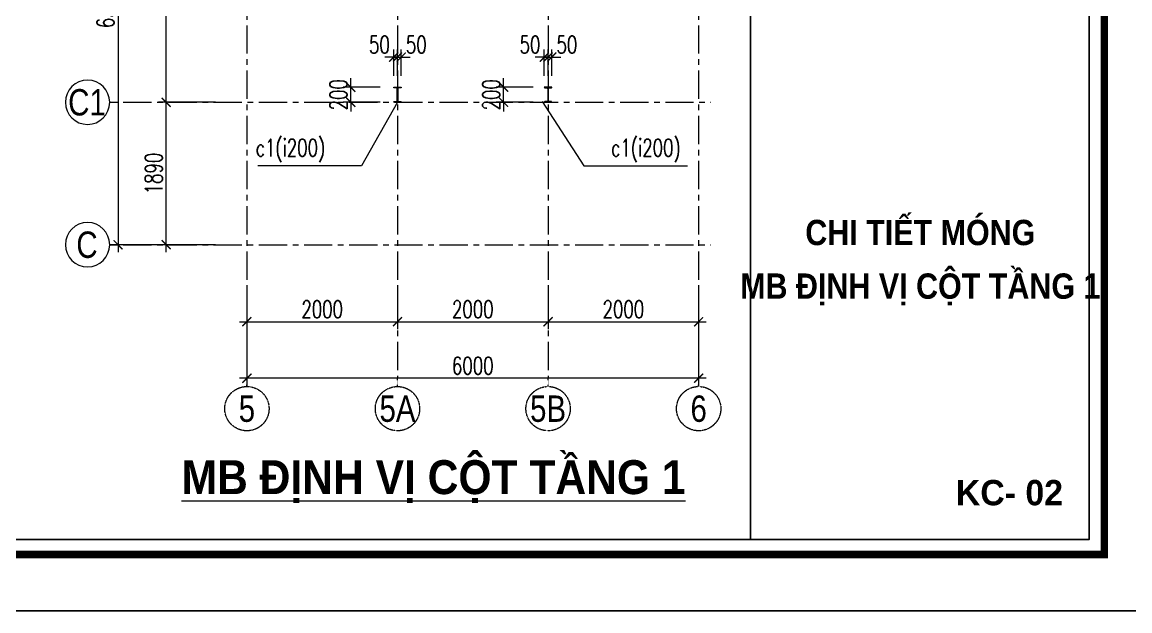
# Model space of a CAD drawing. Header units: millimetres. Extents: x 61738 to 439738, y 60858 to 151243.
# Drawn here: x 130625 to 145337, y 84100 to 91912 of the extents above; entities that cross this region are included whole.
import ezdxf
from ezdxf.enums import TextEntityAlignment as Align

# ---------------------------------------------------------------- set-up
doc = ezdxf.new("R2010")
doc.units = ezdxf.units.MM
doc.linetypes.add('CENTER', pattern=[2, 1.25, -0.25, 0.25, -0.25])
for name, color, linetype, lineweight in [('10-TEXT', 4, 'Continuous', 15), ('3-THAY', 7, 'Continuous', 18), ('6-TRUC', 8, 'CENTER', 9), ('8-DIM', 8, 'Continuous', 15), ('9-SO HIEU', 8, 'Continuous', 15), ('TEXT', 7, 'Continuous', 25)]:
    doc.layers.add(name, color=color, linetype=linetype, lineweight=lineweight)
doc.layers.add('Khungbo', color=32, linetype='Continuous')
doc.layers.add('KICHTHUOC', color=8, linetype='Continuous')
doc.styles.add('A3 - Text 2.3', font='Vnsimli.shx', dxfattribs={"width": 0.7, "height": 230})
doc.styles.add('A3 - Text 3.5', font='VnArialH.TTF', dxfattribs={"width": 0.8, "height": 350})
doc.styles.add('A3 - Text 4.5', font='VnArialH-Bold.TTF', dxfattribs={"width": 0.9, "height": 450})
doc.styles.add('A3-Text 2.3', font='vnsimli.shx', dxfattribs={"width": 0.7, "height": 230, "bigfont": 'vn.shx'})
doc.styles.add('FONT 2', font='UTM Neo Sans IntelBold.ttf')
doc.styles.add('T2', font='VnArialH.TTF', dxfattribs={"width": 0.8})
doc.dimstyles.new('A3-1-100', dxfattribs={"dimtxt": 200, "dimasz": 120, "dimexe": 100, "dimexo": 0, "dimgap": 50, "dimtad": 1, "dimdec": 0, "dimdsep": 49, "dimtxsty": 'A3-Text 2.3', "dimblk": 'ARCHTICK', "dimcen": 10, "dimdle": 100, "dimclrd": 8, "dimclre": 8, "dimclrt": 2, "dimadec": 0, "dimazin": 2, "dimtfac": 1, "dimtdec": 0, "dimtix": 1, "dimtmove": 1, "dimatfit": 3, "dimldrblk": 'DOT', "dimfxl": 1, "dimtolj": 1, "dimtzin": 0, "dimlwd": -1, "dimlwe": -1, "dimarcsym": 0})

# ---------------------------------------------------------------- blocks, each defined once
blk = doc.blocks.new('CDS12')
at = {"layer": 'Defpoints'}
blk.add_lwpolyline([(91835, 363353), (49835, 363353), (49835, 393053), (91835, 393053)], close=True, dxfattribs=at)
at = {"layer": 'Khungbo', "color": 1, "const_width": 100}
blk.add_lwpolyline([(91094, 364100), (50996, 364100), (50996, 392312), (91094, 392312)], close=True, dxfattribs=at)
at = {"layer": 'Khungbo', "color": 1}
for points in [[(90894, 364300), (51196, 364300), (51196, 392112), (90894, 392112)], [(90894, 392112), (90894, 364300), (86394, 364300), (86394, 392112)]]:
    blk.add_lwpolyline(points, close=True, dxfattribs=at)
blk = doc.blocks.new('Truc Y')
at = {"layer": '10-TEXT', "color": 2}
blk.add_line((0, 0), (-150, 0), dxfattribs=at)
blk.add_circle((400, 0), 400, dxfattribs=at)
at = {"layer": '10-TEXT', "color": 2, "style": 'T2', "width": 0.8}
blk.add_attdef('A', text='', height=500, dxfattribs=at).set_placement((400, 13), align=Align.MIDDLE_CENTER)
blk = doc.blocks.new('Truc X')
at = {"layer": '6-TRUC', "color": 2}
blk.add_line((0, 0), (0, 150), dxfattribs=at)
blk.add_circle((0, -400), 400, dxfattribs=at)
at = {"layer": '6-TRUC', "color": 2, "style": 'A3 - Text 3.5', "width": 0.8}
blk.add_attdef('1', text='', height=500, dxfattribs=at).set_placement((-13, -400), align=Align.MIDDLE_CENTER)
blk = doc.blocks.new('_ArchTick')
at = {"color": 0, "linetype": 'ByBlock', "const_width": 0.15}
blk.add_lwpolyline([(-0.5, -0.5), (0.5, 0.5)], dxfattribs=at)
blk = doc.blocks.new('*D631')
at = {"layer": '8-DIM', "color": 8, "linetype": 'ByBlock', "ltscale": 100, "transparency": 16777216}
blk.add_line((132537, 88859), (132537, 90949), dxfattribs=at)
at = {"layer": '8-DIM', "color": 8, "ltscale": 100, "transparency": 16777216}
for p, q in [((133195, 90849), (132437, 90849)), ((133195, 88959), (132437, 88959))]:
    blk.add_line(p, q, dxfattribs=at)
at = {"layer": 'Defpoints', "color": 0, "ltscale": 100, "transparency": 16777216}
for p in [(132537, 90849), (133195, 90849), (133195, 88959)]:
    blk.add_point(p, dxfattribs=at)
at = {"layer": '8-DIM', "color": 8, "ltscale": 100, "transparency": 16777216, "xscale": 120, "yscale": 120, "zscale": 120}
for p, rotation in [((132537, 90849), 90), ((132537, 88959), 270)]:
    blk.add_blockref('_ArchTick', p, dxfattribs=dict(at, rotation=rotation))
at = {"layer": '8-DIM', "color": 2, "ltscale": 100, "transparency": 16777216, "insert": (132372, 89904), "char_height": 230, "attachment_point": 5, "rotation": 90, "style": 'A3-Text 2.3'}
blk.add_mtext('\\A1;1890', dxfattribs=at)
blk = doc.blocks.new('_Dot')
at = {"color": 0, "linetype": 'ByBlock', "lineweight": -2}
blk.add_line((-0.5, 0), (-1, 0), dxfattribs=at)
at = {"color": 0, "linetype": 'ByBlock', "const_width": 0.5}
blk.add_lwpolyline([(-0.25, 0, 1), (0.25, 0, 1)], format="xyb", close=True, dxfattribs=at)
blk = doc.blocks.new('*D632')
at = {"layer": '8-DIM', "color": 8, "linetype": 'ByBlock', "ltscale": 100, "transparency": 16777216}
blk.add_line((132537, 90749), (132537, 94359), dxfattribs=at)
at = {"layer": '8-DIM', "color": 8, "ltscale": 100, "transparency": 16777216}
for p, q in [((133195, 94259), (132437, 94259)), ((133195, 90849), (132437, 90849))]:
    blk.add_line(p, q, dxfattribs=at)
at = {"layer": 'Defpoints', "color": 0, "ltscale": 100, "transparency": 16777216}
for p in [(132537, 94259), (133195, 94259), (133195, 90849)]:
    blk.add_point(p, dxfattribs=at)
at = {"layer": '8-DIM', "color": 8, "ltscale": 100, "transparency": 16777216, "xscale": 120, "yscale": 120, "zscale": 120}
for p, rotation in [((132537, 94259), 90), ((132537, 90849), 270)]:
    blk.add_blockref('_ArchTick', p, dxfattribs=dict(at, rotation=rotation))
at = {"layer": '8-DIM', "color": 2, "ltscale": 100, "transparency": 16777216, "insert": (132372, 92554), "char_height": 230, "attachment_point": 5, "rotation": 90, "style": 'A3-Text 2.3'}
blk.add_mtext('\\A1;3410', dxfattribs=at)
blk = doc.blocks.new('*D635')
at = {"layer": '8-DIM', "color": 8, "linetype": 'ByBlock', "ltscale": 100, "transparency": 16777216}
blk.add_line((131898, 95359), (131898, 88859), dxfattribs=at)
at = {"layer": '8-DIM', "color": 8, "ltscale": 100, "transparency": 16777216}
for p, q in [((133195, 95259), (131798, 95259)), ((133195, 88959), (131798, 88959))]:
    blk.add_line(p, q, dxfattribs=at)
at = {"layer": 'Defpoints', "color": 0, "ltscale": 100, "transparency": 16777216}
for p in [(133195, 95259), (131898, 88959), (133195, 88959)]:
    blk.add_point(p, dxfattribs=at)
at = {"layer": '8-DIM', "color": 8, "ltscale": 100, "transparency": 16777216, "xscale": 120, "yscale": 120, "zscale": 120}
for p, rotation in [((131898, 95259), 90), ((131898, 88959), 270)]:
    blk.add_blockref('_ArchTick', p, dxfattribs=dict(at, rotation=rotation))
at = {"layer": '8-DIM', "color": 2, "ltscale": 100, "transparency": 16777216, "insert": (131733, 92109), "char_height": 230, "attachment_point": 5, "rotation": 90, "style": 'A3-Text 2.3'}
blk.add_mtext('\\A1;6300', dxfattribs=at)
blk = doc.blocks.new('*D636')
at = {"layer": '8-DIM', "color": 8, "ltscale": 100, "transparency": 16777216}
for p, q in [((133610, 88408), (133610, 87837)), ((135610, 88408), (135610, 87837))]:
    blk.add_line(p, q, dxfattribs=at)
at = {"layer": '8-DIM', "color": 8, "linetype": 'ByBlock', "ltscale": 100, "transparency": 16777216}
blk.add_line((133510, 87937), (135710, 87937), dxfattribs=at)
at = {"layer": 'Defpoints', "color": 0, "ltscale": 100, "transparency": 16777216}
for p in [(133610, 88408), (135610, 88408), (135610, 87937)]:
    blk.add_point(p, dxfattribs=at)
at = {"layer": '8-DIM', "color": 8, "ltscale": 100, "transparency": 16777216, "xscale": 120, "yscale": 120, "zscale": 120, "rotation": 180}
blk.add_blockref('_ArchTick', (133610, 87937), dxfattribs=at)
at = {"layer": '8-DIM', "color": 8, "ltscale": 100, "transparency": 16777216, "xscale": 120, "yscale": 120, "zscale": 120}
blk.add_blockref('_ArchTick', (135610, 87937), dxfattribs=at)
at = {"layer": '8-DIM', "color": 2, "ltscale": 100, "transparency": 16777216, "insert": (134610, 88102), "char_height": 230, "attachment_point": 5, "style": 'A3-Text 2.3'}
blk.add_mtext('\\A1;2000', dxfattribs=at)
blk = doc.blocks.new('*D637')
at = {"layer": '8-DIM', "color": 8, "ltscale": 100, "transparency": 16777216}
for p, q in [((135610, 88408), (135610, 87837)), ((137610, 88408), (137610, 87837))]:
    blk.add_line(p, q, dxfattribs=at)
at = {"layer": '8-DIM', "color": 8, "linetype": 'ByBlock', "ltscale": 100, "transparency": 16777216}
blk.add_line((135510, 87937), (137710, 87937), dxfattribs=at)
at = {"layer": 'Defpoints', "color": 0, "ltscale": 100, "transparency": 16777216}
for p in [(135610, 88408), (137610, 88408), (137610, 87937)]:
    blk.add_point(p, dxfattribs=at)
at = {"layer": '8-DIM', "color": 8, "ltscale": 100, "transparency": 16777216, "xscale": 120, "yscale": 120, "zscale": 120, "rotation": 180}
blk.add_blockref('_ArchTick', (135610, 87937), dxfattribs=at)
at = {"layer": '8-DIM', "color": 8, "ltscale": 100, "transparency": 16777216, "xscale": 120, "yscale": 120, "zscale": 120}
blk.add_blockref('_ArchTick', (137610, 87937), dxfattribs=at)
at = {"layer": '8-DIM', "color": 2, "ltscale": 100, "transparency": 16777216, "insert": (136610, 88102), "char_height": 230, "attachment_point": 5, "style": 'A3-Text 2.3'}
blk.add_mtext('\\A1;2000', dxfattribs=at)
blk = doc.blocks.new('*D638')
at = {"layer": '8-DIM', "color": 8, "ltscale": 100, "transparency": 16777216}
for p, q in [((137610, 88408), (137610, 87837)), ((139610, 88408), (139610, 87837))]:
    blk.add_line(p, q, dxfattribs=at)
at = {"layer": '8-DIM', "color": 8, "linetype": 'ByBlock', "ltscale": 100, "transparency": 16777216}
blk.add_line((137510, 87937), (139710, 87937), dxfattribs=at)
at = {"layer": 'Defpoints', "color": 0, "ltscale": 100, "transparency": 16777216}
for p in [(137610, 88408), (139610, 88408), (139610, 87937)]:
    blk.add_point(p, dxfattribs=at)
at = {"layer": '8-DIM', "color": 8, "ltscale": 100, "transparency": 16777216, "xscale": 120, "yscale": 120, "zscale": 120, "rotation": 180}
blk.add_blockref('_ArchTick', (137610, 87937), dxfattribs=at)
at = {"layer": '8-DIM', "color": 8, "ltscale": 100, "transparency": 16777216, "xscale": 120, "yscale": 120, "zscale": 120}
blk.add_blockref('_ArchTick', (139610, 87937), dxfattribs=at)
at = {"layer": '8-DIM', "color": 2, "ltscale": 100, "transparency": 16777216, "insert": (138610, 88102), "char_height": 230, "attachment_point": 5, "style": 'A3-Text 2.3'}
blk.add_mtext('\\A1;2000', dxfattribs=at)
blk = doc.blocks.new('*D639')
at = {"layer": '8-DIM', "color": 8, "ltscale": 100, "transparency": 16777216}
for p, q in [((133610, 88408), (133610, 87087)), ((139610, 88408), (139610, 87087))]:
    blk.add_line(p, q, dxfattribs=at)
at = {"layer": '8-DIM', "color": 8, "linetype": 'ByBlock', "ltscale": 100, "transparency": 16777216}
blk.add_line((139710, 87187), (133510, 87187), dxfattribs=at)
at = {"layer": 'Defpoints', "color": 0, "ltscale": 100, "transparency": 16777216}
for p in [(133610, 88408), (139610, 88408), (133610, 87187)]:
    blk.add_point(p, dxfattribs=at)
at = {"layer": '8-DIM', "color": 8, "ltscale": 100, "transparency": 16777216, "xscale": 120, "yscale": 120, "zscale": 120, "rotation": 180}
blk.add_blockref('_ArchTick', (133610, 87187), dxfattribs=at)
at = {"layer": '8-DIM', "color": 8, "ltscale": 100, "transparency": 16777216, "xscale": 120, "yscale": 120, "zscale": 120}
blk.add_blockref('_ArchTick', (139610, 87187), dxfattribs=at)
at = {"layer": '8-DIM', "color": 2, "ltscale": 100, "transparency": 16777216, "insert": (136610, 87352), "char_height": 230, "attachment_point": 5, "style": 'A3-Text 2.3'}
blk.add_mtext('\\A1;6000', dxfattribs=at)
blk = doc.blocks.new('*D625')
at = {"layer": '8-DIM', "color": 8, "linetype": 'ByBlock', "ltscale": 400, "transparency": 16777216}
for p, q in [((134990, 91049), (134990, 91169)), ((134990, 90849), (134990, 91049)), ((134990, 90849), (134990, 90729))]:
    blk.add_line(p, q, dxfattribs=at)
at = {"layer": '8-DIM', "color": 8, "ltscale": 400, "transparency": 16777216}
for p, q in [((135380, 91049), (134890, 91049)), ((135380, 90849), (134890, 90849))]:
    blk.add_line(p, q, dxfattribs=at)
at = {"layer": 'Defpoints', "color": 0, "ltscale": 400, "transparency": 16777216}
for p in [(134990, 91049), (135380, 91049), (135380, 90849)]:
    blk.add_point(p, dxfattribs=at)
at = {"layer": '8-DIM', "color": 8, "ltscale": 400, "transparency": 16777216, "xscale": 120, "yscale": 120, "zscale": 120}
for p, rotation in [((134990, 91049), 270), ((134990, 90849), 90)]:
    blk.add_blockref('_ArchTick', p, dxfattribs=dict(at, rotation=rotation))
at = {"layer": '8-DIM', "color": 2, "ltscale": 400, "transparency": 16777216, "insert": (134825, 90949), "char_height": 230, "attachment_point": 5, "rotation": 90, "style": 'A3-Text 2.3'}
blk.add_mtext('\\A1;200', dxfattribs=at)
blk = doc.blocks.new('*D626')
at = {"layer": '8-DIM', "color": 8, "linetype": 'ByBlock', "ltscale": 400, "transparency": 16777216}
for p, q in [((137020, 91049), (137020, 91169)), ((137020, 90849), (137020, 91049)), ((137020, 90849), (137020, 90729))]:
    blk.add_line(p, q, dxfattribs=at)
at = {"layer": '8-DIM', "color": 8, "ltscale": 400, "transparency": 16777216}
for p, q in [((137410, 91049), (136920, 91049)), ((137410, 90849), (136920, 90849))]:
    blk.add_line(p, q, dxfattribs=at)
at = {"layer": 'Defpoints', "color": 0, "ltscale": 400, "transparency": 16777216}
for p in [(137020, 91049), (137410, 91049), (137410, 90849)]:
    blk.add_point(p, dxfattribs=at)
at = {"layer": '8-DIM', "color": 8, "ltscale": 400, "transparency": 16777216, "xscale": 120, "yscale": 120, "zscale": 120}
for p, rotation in [((137020, 91049), 270), ((137020, 90849), 90)]:
    blk.add_blockref('_ArchTick', p, dxfattribs=dict(at, rotation=rotation))
at = {"layer": '8-DIM', "color": 2, "ltscale": 400, "transparency": 16777216, "insert": (136855, 90949), "char_height": 230, "attachment_point": 5, "rotation": 90, "style": 'A3-Text 2.3'}
blk.add_mtext('\\A1;200', dxfattribs=at)
blk = doc.blocks.new('*D627')
at = {"layer": '8-DIM', "color": 8, "ltscale": 400, "transparency": 16777216}
for p, q in [((135560, 91199), (135560, 91549)), ((135610, 91199), (135610, 91549))]:
    blk.add_line(p, q, dxfattribs=at)
at = {"layer": '8-DIM', "color": 8, "linetype": 'ByBlock', "ltscale": 400, "transparency": 16777216}
for p, q in [((135560, 91449), (135440, 91449)), ((135560, 91449), (135610, 91449)), ((135610, 91449), (135730, 91449))]:
    blk.add_line(p, q, dxfattribs=at)
at = {"layer": 'Defpoints', "color": 0, "ltscale": 400, "transparency": 16777216}
for p in [(135610, 91449), (135560, 91199), (135610, 91199)]:
    blk.add_point(p, dxfattribs=at)
at = {"layer": '8-DIM', "color": 8, "ltscale": 400, "transparency": 16777216, "xscale": 120, "yscale": 120, "zscale": 120}
blk.add_blockref('_ArchTick', (135560, 91449), dxfattribs=at)
at = {"layer": '8-DIM', "color": 8, "ltscale": 400, "transparency": 16777216, "xscale": 120, "yscale": 120, "zscale": 120, "rotation": 180}
blk.add_blockref('_ArchTick', (135610, 91449), dxfattribs=at)
at = {"layer": '8-DIM', "color": 2, "ltscale": 400, "transparency": 16777216, "insert": (135370, 91614), "char_height": 230, "attachment_point": 5, "style": 'A3-Text 2.3'}
blk.add_mtext('\\A1;50', dxfattribs=at)
blk = doc.blocks.new('*D628')
at = {"layer": '8-DIM', "color": 8, "ltscale": 400, "transparency": 16777216}
for p, q in [((135610, 91199), (135610, 91549)), ((135660, 91199), (135660, 91549))]:
    blk.add_line(p, q, dxfattribs=at)
at = {"layer": '8-DIM', "color": 8, "linetype": 'ByBlock', "ltscale": 400, "transparency": 16777216}
for p, q in [((135610, 91449), (135490, 91449)), ((135610, 91449), (135660, 91449)), ((135660, 91449), (135780, 91449))]:
    blk.add_line(p, q, dxfattribs=at)
at = {"layer": 'Defpoints', "color": 0, "ltscale": 400, "transparency": 16777216}
for p in [(135660, 91449), (135610, 91199), (135660, 91199)]:
    blk.add_point(p, dxfattribs=at)
at = {"layer": '8-DIM', "color": 8, "ltscale": 400, "transparency": 16777216, "xscale": 120, "yscale": 120, "zscale": 120}
blk.add_blockref('_ArchTick', (135610, 91449), dxfattribs=at)
at = {"layer": '8-DIM', "color": 8, "ltscale": 400, "transparency": 16777216, "xscale": 120, "yscale": 120, "zscale": 120, "rotation": 180}
blk.add_blockref('_ArchTick', (135660, 91449), dxfattribs=at)
at = {"layer": '8-DIM', "color": 2, "ltscale": 400, "transparency": 16777216, "insert": (135860, 91614), "char_height": 230, "attachment_point": 5, "style": 'A3-Text 2.3'}
blk.add_mtext('\\A1;50', dxfattribs=at)
blk = doc.blocks.new('*D629')
at = {"layer": '8-DIM', "color": 8, "ltscale": 400, "transparency": 16777216}
for p, q in [((137560, 91199), (137560, 91549)), ((137610, 91199), (137610, 91549))]:
    blk.add_line(p, q, dxfattribs=at)
at = {"layer": '8-DIM', "color": 8, "linetype": 'ByBlock', "ltscale": 400, "transparency": 16777216}
for p, q in [((137560, 91449), (137440, 91449)), ((137560, 91449), (137610, 91449)), ((137610, 91449), (137730, 91449))]:
    blk.add_line(p, q, dxfattribs=at)
at = {"layer": 'Defpoints', "color": 0, "ltscale": 400, "transparency": 16777216}
for p in [(137610, 91449), (137560, 91199), (137610, 91199)]:
    blk.add_point(p, dxfattribs=at)
at = {"layer": '8-DIM', "color": 8, "ltscale": 400, "transparency": 16777216, "xscale": 120, "yscale": 120, "zscale": 120}
blk.add_blockref('_ArchTick', (137560, 91449), dxfattribs=at)
at = {"layer": '8-DIM', "color": 8, "ltscale": 400, "transparency": 16777216, "xscale": 120, "yscale": 120, "zscale": 120, "rotation": 180}
blk.add_blockref('_ArchTick', (137610, 91449), dxfattribs=at)
at = {"layer": '8-DIM', "color": 2, "ltscale": 400, "transparency": 16777216, "insert": (137370, 91614), "char_height": 230, "attachment_point": 5, "style": 'A3-Text 2.3'}
blk.add_mtext('\\A1;50', dxfattribs=at)
blk = doc.blocks.new('*D630')
at = {"layer": '8-DIM', "color": 8, "ltscale": 400, "transparency": 16777216}
for p, q in [((137610, 91199), (137610, 91549)), ((137660, 91199), (137660, 91549))]:
    blk.add_line(p, q, dxfattribs=at)
at = {"layer": '8-DIM', "color": 8, "linetype": 'ByBlock', "ltscale": 400, "transparency": 16777216}
for p, q in [((137610, 91449), (137490, 91449)), ((137610, 91449), (137660, 91449)), ((137660, 91449), (137780, 91449))]:
    blk.add_line(p, q, dxfattribs=at)
at = {"layer": 'Defpoints', "color": 0, "ltscale": 400, "transparency": 16777216}
for p in [(137660, 91449), (137610, 91199), (137660, 91199)]:
    blk.add_point(p, dxfattribs=at)
at = {"layer": '8-DIM', "color": 8, "ltscale": 400, "transparency": 16777216, "xscale": 120, "yscale": 120, "zscale": 120}
blk.add_blockref('_ArchTick', (137610, 91449), dxfattribs=at)
at = {"layer": '8-DIM', "color": 8, "ltscale": 400, "transparency": 16777216, "xscale": 120, "yscale": 120, "zscale": 120, "rotation": 180}
blk.add_blockref('_ArchTick', (137660, 91449), dxfattribs=at)
at = {"layer": '8-DIM', "color": 2, "ltscale": 400, "transparency": 16777216, "insert": (137860, 91614), "char_height": 230, "attachment_point": 5, "style": 'A3-Text 2.3'}
blk.add_mtext('\\A1;50', dxfattribs=at)

msp = doc.modelspace()

# ---------------------------------------------------------------- linework, layer by layer
at = {"layer": '3-THAY'}
for points in [[(135560, 91049.1), (135660, 91049.1), (135660, 91049.1, -0.4142136), (135650, 91039.1), (135625, 91039.1, 0.4142136), (135615, 91029.1), (135615, 90869.1, 0.4142136), (135625, 90859.1), (135650, 90859.1, -0.4142136), (135660, 90849.1), (135660, 90849.1), (135560, 90849.1), (135560, 90849.1, -0.4142136), (135570, 90859.1), (135595, 90859.1, 0.4142136), (135605, 90869.1), (135605, 91029.1, 0.4142136), (135595, 91039.1), (135570, 91039.1, -0.4142136), (135560, 91049.1)], [(137660, 91049.1), (137560, 91049.1), (137560, 91049.1, 0.4142136), (137570, 91039.1), (137595, 91039.1, -0.4142136), (137605, 91029.1), (137605, 90869.1, -0.4142136), (137595, 90859.1), (137570, 90859.1, 0.4142136), (137560, 90849.1), (137560, 90849.1), (137660, 90849.1), (137660, 90849.1, 0.4142136), (137650, 90859.1), (137625, 90859.1, -0.4142136), (137615, 90869.1), (137615, 91029.1, -0.4142136), (137625, 91039.1), (137650, 91039.1, 0.4142136), (137660, 91049.1)]]:
    msp.add_lwpolyline(points, format="xyb", close=True, dxfattribs=at)
at = {"layer": '6-TRUC', "ltscale": 300}
for p, q in [((133610, 97270), (133610, 87187.3)), ((135610, 97270), (135610, 87187.3)), ((137610, 97270), (137610, 87187.3)), ((139610, 97270), (139610, 87187.3)), ((131968.4, 90849.1), (139773.9, 90849.1)), ((131968.4, 88959.1), (139773.9, 88959.1))]:
    msp.add_line(p, q, dxfattribs=at)

# ---------------------------------------------------------------- block references
at = {"layer": 'KICHTHUOC'}
msp.add_blockref('CDS12', (53903.3, -279252.9), dxfattribs=at)
ref = msp.add_blockref('Truc Y', (131787.9, 90849.1), dxfattribs=dict(at, xscale=-0.7349999999496504, yscale=0.7349999999423744, zscale=0.7349999999511055))
ref.add_attrib('A', 'c1', dxfattribs={"layer": 'TEXT', "height": 350, "style": 'T2', "width": 0.8}).set_placement((131486.1, 90849.1), align=Align.MIDDLE_CENTER)
ref = msp.add_blockref('Truc Y', (131787.9, 88959.1), dxfattribs=dict(at, xscale=-0.7349999999496504, yscale=0.7349999999423744, zscale=0.7349999999511055))
ref.add_attrib('A', 'c', dxfattribs={"layer": 'TEXT', "height": 350, "style": 'T2', "width": 0.8}).set_placement((131486.1, 88959.1), align=Align.MIDDLE_CENTER)
ref = msp.add_blockref('Truc X', (133610, 87077.1), dxfattribs=dict(at, xscale=0.7349999999496504, yscale=0.7349999999496504, zscale=0.7349999999496504))
ref.add_attrib('1', '5', dxfattribs={"layer": 'TEXT', "color": 2, "height": 350, "style": 'A3 - Text 3.5', "width": 0.8}).set_placement((133610, 86783.1), align=Align.MIDDLE_CENTER)
ref = msp.add_blockref('Truc X', (135610, 87077.1), dxfattribs=dict(at, xscale=0.7349999999496504, yscale=0.7349999999496504, zscale=0.7349999999496504))
ref.add_attrib('1', '5a', dxfattribs={"layer": 'TEXT', "color": 2, "height": 350, "style": 'A3 - Text 3.5', "width": 0.8}).set_placement((135610, 86783.1), align=Align.MIDDLE_CENTER)
ref = msp.add_blockref('Truc X', (137610, 87077.1), dxfattribs=dict(at, xscale=0.7349999999496504, yscale=0.7349999999496504, zscale=0.7349999999496504))
ref.add_attrib('1', '5b', dxfattribs={"layer": 'TEXT', "color": 2, "height": 350, "style": 'A3 - Text 3.5', "width": 0.8}).set_placement((137610, 86783.1), align=Align.MIDDLE_CENTER)
ref = msp.add_blockref('Truc X', (139610, 87077.1), dxfattribs=dict(at, xscale=0.7349999999496504, yscale=0.7349999999496504, zscale=0.7349999999496504))
ref.add_attrib('1', '6', dxfattribs={"layer": 'TEXT', "color": 2, "height": 350, "style": 'A3 - Text 3.5', "width": 0.8}).set_placement((139610, 86783.1), align=Align.MIDDLE_CENTER)

# ---------------------------------------------------------------- texts
at = {"layer": '10-TEXT', "style": 'A3 - Text 2.3', "width": 0.7}
for p in [(133726.2, 90130.2), (138447.2, 90130.2)]:
    msp.add_text('c1(i200)', height=230, dxfattribs=at).set_placement(p)
at = {"layer": '10-TEXT', "width": 0.9}
for s, height, style, p in [('CHI TIẾT MÓNG', 336, 'FONT 2', (142553.8, 88953)), ('MB ĐỊNH VỊ CỘT TẦNG 1', 336, 'FONT 2', (142553.8, 88241.6)), ('%%Umb ®Þnh vÞ cét tÇng 1', 450, 'A3 - Text 4.5', (136089.5, 85649.1))]:
    msp.add_text(s, height=height, dxfattribs=dict(at, style=style)).set_placement(p, align=Align.CENTER)
at = {"layer": '10-TEXT', "style": 'FONT 2'}
msp.add_text('KC- 02', height=336, dxfattribs=at).set_placement((143737.7, 85668.5), align=Align.MIDDLE_CENTER)

# ---------------------------------------------------------------- dimensions: what is measured, and where the dimension line sits
at = {"layer": '8-DIM', "ltscale": 100}
for base, p1, p2, picture, middle in [((131898.2, 88959.1), (133194.9, 95259.1), (133194.9, 88959.1), '*D635', (131733.2, 92109.1)), ((132537.4, 94259.2), (133194.9, 90849.1), (133194.9, 94259.2), '*D632', (132372.4, 92554.1)), ((132537.4, 90849.1), (133194.9, 88959.1), (133194.9, 90849.1), '*D631', (132372.4, 89904.1))]:
    dim = msp.add_linear_dim(base=base, p1=p1, p2=p2, angle=90, dimstyle='A3-1-100', dxfattribs=at)
    dim.commit()
    dim.dimension.update_dxf_attribs({"geometry": picture, "text_midpoint": middle})
at = {"layer": '8-DIM', "ltscale": 400}
for base, p1, p2, picture, middle in [((135610, 91449.1), (135560, 91199.1), (135610, 91199.1), '*D627', (135370, 91449.1)), ((135660, 91449.1), (135610, 91199.1), (135660, 91199.1), '*D628', (135860, 91449.1)), ((137610, 91449.1), (137560, 91199.1), (137610, 91199.1), '*D629', (137370, 91449.1)), ((137660, 91449.1), (137610, 91199.1), (137660, 91199.1), '*D630', (137860, 91449.1))]:
    dim = msp.add_linear_dim(base=base, p1=p1, p2=p2, dimstyle='A3-1-100', dxfattribs=at)
    dim.commit()
    dim.dimension.update_dxf_attribs({"geometry": picture, "text_midpoint": middle, "dimtype": 160})
for base, p1, p2, picture, middle in [((134990, 91049.1), (135380, 90849.1), (135380, 91049.1), '*D625', (134825, 90949.1)), ((137020, 91049.1), (137410, 90849.1), (137410, 91049.1), '*D626', (136855, 90949.1))]:
    dim = msp.add_linear_dim(base=base, p1=p1, p2=p2, angle=90, dimstyle='A3-1-100', dxfattribs=at)
    dim.commit()
    dim.dimension.update_dxf_attribs({"geometry": picture, "text_midpoint": middle})
at = {"layer": '8-DIM', "ltscale": 100}
for base, p1, p2, picture, middle in [((135610, 87937.3), (133610, 88408.2), (135610, 88408.2), '*D636', (134610, 88102.3)), ((133610, 87187.3), (139610, 88408.2), (133610, 88408.2), '*D639', (136610, 87352.3)), ((137610, 87937.3), (135610, 88408.2), (137610, 88408.2), '*D637', (136610, 88102.3)), ((139610, 87937.3), (137610, 88408.2), (139610, 88408.2), '*D638', (138610, 88102.3))]:
    dim = msp.add_linear_dim(base=base, p1=p1, p2=p2, dimstyle='A3-1-100', dxfattribs=at)
    dim.commit()
    dim.dimension.update_dxf_attribs({"geometry": picture, "text_midpoint": middle})

# ---------------------------------------------------------------- leaders
at = {"layer": '9-SO HIEU', "ltscale": 100}
for points in [[(135610, 90849.1), (135133, 90006.1), (133756.1, 90006.1)], [(137532.5, 90859.1), (138087.1, 90006.1), (139464, 90006.1)]]:
    msp.add_leader(points, dimstyle='A3-1-100', override={"dimasz": 2, "dimgap": 1.2, "dimtad": 0}, dxfattribs=at)

doc.saveas('drawing.dxf')
